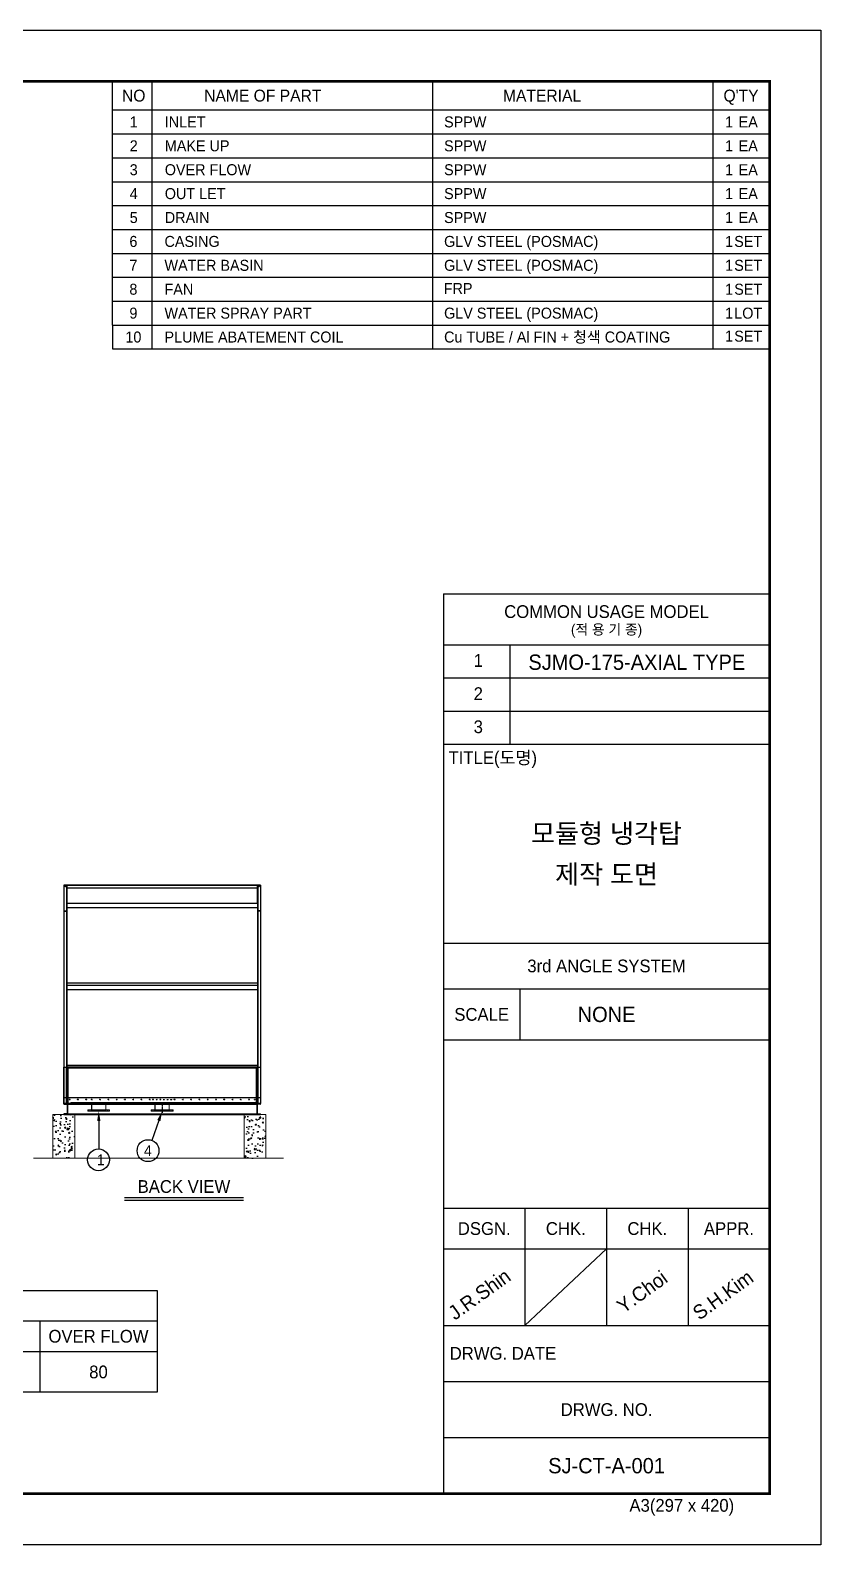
# Model space of a CAD drawing. Header units: millimetres. Extents: x 5017 to 34424, y 4875 to 25671.
# Drawn here: x 23570 to 34424, y 4875 to 25671 of the extents above; entities that cross this region are included whole.
import ezdxf
from ezdxf.enums import TextEntityAlignment as Align

# ---------------------------------------------------------------- set-up
doc = ezdxf.new("R2010")
doc.units = ezdxf.units.MM
doc.linetypes.add('CENTER', pattern=[2, 1.25, -0.25, 0.25, -0.25])
doc.linetypes.add('HIDDEN', pattern=[0.375, 0.25, -0.125])
for name, color, linetype in [('center', 1, 'CENTER'), ('SSL', 7, 'Continuous'), ('냉각탑', 4, 'Continuous'), ('냉각탑_box', 1, 'Continuous'), ('냉각탑_dim', 1, 'Continuous'), ('냉각탑_form', 1, 'Continuous'), ('냉각탑_text', 3, 'Continuous'), ('냉각탑_찬넬방진', 1, 'Continuous'), ('숨은선', 5, 'HIDDEN')]:
    doc.layers.add(name, color=color, linetype=linetype)
doc.styles.add('돋움', font='Dotum.ttf')
pattern_1 = [(50, (-856711.37, -419940.88), (182.18467, -15.939086), [19.05, -209.55]), (355, (-856711.37, -419940.88), (-35.24342, 191.056845), [15.24, -167.640584]), (100.451445, (-856696.19, -419942.2), (146.941247, 175.117752), [16.19001, -178.090245]), (46.1842, (-856711.37, -419890.08), (271.07904, -42.04233), [28.575, -314.325]), (96.635558, (-856688.78, -419893.58), (237.404134, 247.426125), [24.28502, -267.13561]), (351.18415, (-856711.37, -419890.08), (237.404134, 247.426125), [22.85997, -251.45973]), (21, (-856685.97, -419902.78), (151.614391, -102.265198), [19.05, -209.55]), (326, (-856685.97, -419902.78), (61.80203, 184.187966), [15.24, -167.64]), (71.451445, (-856673.33, -419911.3), (213.41642, 81.92277), [16.19001, -178.089938]), (37.5, (-856711.37, -419940.88), (3.0886033, 84.555039), [0, -165.608, 0, -170.18, 0, -168.275]), (7.5, (-856711.37, -419940.88), (66.8196625, 100.180575), [0, -97.028, 0, -161.798, 0, -64.135]), (327.5, (-856768.01, -419940.88), (135.590595, -5.728744), [0, -63.5, 0, -198.12, 0, -262.89]), (317.5, (-856793.41, -419940.88), (148.129181, 25.426491), [0, -82.55, 0, -131.572, 0, -186.69])]

# ---------------------------------------------------------------- blocks, each defined once
blk = doc.blocks.new('냉각탑form')
at = {"layer": 'Defpoints'}
blk.add_lwpolyline([(0, 297.07), (420.1, 297.07), (420.1, 0), (0, 0)], close=True, dxfattribs=at)
at = {"layer": '냉각탑_form'}
for p, q in [((346.08, 186.55), (346.08, 10)), ((346.08, 186.55), (410.1, 186.55)), ((346.08, 186.55), (410.1, 186.55)), ((346.08, 176.54), (410.1, 176.54)), ((359.09, 176.54), (359.09, 157.04)), ((346.08, 170.04), (410.1, 170.04)), ((346.08, 163.54), (410.1, 163.54)), ((346.08, 157.04), (410.1, 157.04)), ((346.08, 157.04), (410.1, 157.04)), ((346.08, 118.03), (410.1, 118.03)), ((346.08, 109.03), (410.1, 109.03)), ((361.09, 109.03), (361.09, 99.02)), ((346.08, 99.02), (410.1, 99.02)), ((346.08, 66.02), (410.1, 66.02)), ((362.09, 66.02), (362.09, 43.01)), ((378.09, 66.02), (378.09, 43.01)), ((394.1, 66.02), (394.1, 43.01)), ((346.08, 58.01), (410.1, 58.01)), ((378.09, 58.01), (362.09, 43.01)), ((346.08, 43.01), (410.1, 43.01)), ((346.08, 32.01), (410.1, 32.01)), ((346.08, 21.01), (410.1, 21.01))]:
    blk.add_line(p, q, dxfattribs=at)
at = {"layer": '냉각탑_form', "const_width": 0.5}
blk.add_lwpolyline([(10, 287.07), (10, 10), (410.1, 10), (410.1, 287.07)], close=True, dxfattribs=at)
at = {"layer": '냉각탑_form', "style": '돋움'}
for s, height, p in [('COMMON USAGE MODEL', 2.5006, (378.09, 183.04)), ('(적 용 기 종)', 2, (378.09, 179.54)), ('3rd ANGLE SYSTEM', 2.5006, (378.09, 113.53)), ('SCALE', 2.501, (353.59, 104.03)), ('DSGN.', 2.501, (354.09, 62.02)), ('CHK.', 2.501, (370.09, 62.02)), ('CHK.', 2.501, (386.09, 62.02)), ('APPR.', 2.501, (402.1, 62.02)), ('DRWG. NO.', 2.501, (378.09, 26.51))]:
    blk.add_text(s, height=height, dxfattribs=at).set_placement(p, align=Align.MIDDLE_CENTER)
for s, height, p in [('1', 2.5, (352.02, 172.2)), ('2', 2.5, (352.02, 165.7)), ('3', 2.5, (352.02, 159.2)), ('TITLE(도명)', 2.501, (347.09, 153.14)), ('DRWG. DATE', 2.501, (347.32, 36.29)), ('A3(297 x 420)', 2.5006, (382.58, 6.47))]:
    blk.add_text(s, height=height, dxfattribs=at).set_placement(p)
blk = doc.blocks.new('2')
for p, q in [((24030, 13933), (24030, 13578)), ((24030, 13933), (24068, 13933)), ((25885, 13933), (24030, 13933)), ((24030, 13933), (24030, 10933)), ((24068, 13933), (24068, 13578)), ((24070, 13683), (24070, 13933)), ((24070, 13933), (26691, 13933)), ((25885, 13933), (26730, 13933)), ((26691, 13895), (26691, 13933)), ((26691, 13683), (26691, 13933)), ((26693, 13933), (26693, 13578)), ((26731, 13933), (26693, 13933)), ((26730, 13933), (26730, 10933)), ((26731, 13933), (26731, 13578)), ((24030, 13578), (24068, 13578)), ((24030, 13576), (24030, 11434)), ((24030, 13576), (24068, 13576)), ((24068, 13576), (24068, 11434)), ((26731, 13578), (26693, 13578)), ((26693, 13576), (26693, 11434)), ((26731, 13576), (26693, 13576)), ((26731, 13576), (26731, 11434)), ((24070, 11462), (26691, 11462)), ((24070, 11462), (24070, 11434)), ((26691, 11462), (26691, 11434)), ((24030, 11434), (24068, 11434)), ((24030, 11433), (24030, 11103)), ((24030, 10933), (24030, 11433)), ((24030, 11433), (24068, 11433)), ((24068, 10933), (24068, 11433)), ((24070, 11434), (26691, 11434)), ((24070, 10933), (24070, 11433)), ((24070, 11433), (26691, 11433)), ((26690, 11433), (24070, 11433)), ((24070, 11433), (24070, 10933)), ((24084, 11433), (24084, 10933)), ((26677, 11419), (24084, 11419)), ((26677, 10933), (26677, 11433)), ((26690, 10933), (26690, 11433)), ((26691, 11433), (26691, 10933)), ((26693, 11434), (26731, 11434)), ((26693, 11433), (26731, 11433)), ((26693, 11433), (26693, 10933)), ((26731, 11433), (26731, 11103)), ((26730, 10933), (24030, 10933)), ((24030, 10933), (25885, 10933)), ((24070, 10933), (26690, 10933)), ((24084, 10935), (24129, 10935)), ((24129, 10947), (26677, 10947)), ((24129, 10947), (24129, 10933)), ((26730, 10933), (25885, 10933)), ((25885, 10933), (26730, 10933))]:
    blk.add_line(p, q)
at = {"color": 7}
for p, q in [((24030, 13933), (25885, 13933)), ((24030, 13933), (24030, 10933)), ((24072, 13933), (24072, 11013)), ((26688, 13891), (24072, 13891)), ((26730, 13933), (25885, 13933)), ((26688, 13933), (26688, 11013)), ((26730, 13933), (26730, 10933)), ((26730, 11013), (24030, 11013)), ((24030, 10933), (25885, 10933)), ((26730, 10933), (25885, 10933)), ((26730, 10933), (25885, 10933))]:
    blk.add_line(p, q, dxfattribs=at)
at = {"ltscale": 500}
for p, q in [((24068, 13683), (26693, 13683)), ((24068, 13623), (26693, 13623)), ((24068, 12589), (26693, 12589)), ((24068, 12559), (26693, 12559)), ((24068, 12499), (26693, 12499)), ((24030, 10933), (24360, 10933))]:
    blk.add_line(p, q, dxfattribs=at)
at = {"color": 7, "lineweight": 15}
for p, q in [((24360, 10848), (24510, 10848)), ((24360, 10848), (24360, 10828)), ((24360, 10828), (24510, 10828)), ((24368, 10828), (24368, 10848)), ((24386, 10828), (24386, 10848)), ((24386, 10828), (24386, 10848)), ((24389, 10828), (24389, 10848)), ((24406, 10828), (24406, 10848)), ((24406, 10828), (24406, 10848)), ((24411, 10848), (24411, 10828)), ((24412, 10933), (24412, 10848)), ((24412, 10848), (24412, 10833)), ((24412, 10833), (24510, 10833)), ((24414, 10933), (24414, 10833)), ((24434, 10828), (24434, 10848)), ((24434, 10828), (24434, 10848)), ((24455, 10828), (24455, 10848)), ((24455, 10828), (24455, 10848)), ((24500, 10828), (24500, 10848)), ((24500, 10828), (24500, 10848)), ((24510, 10848), (24660, 10848)), ((24510, 10833), (24608, 10833)), ((24510, 10833), (24607, 10833)), ((24510, 10828), (24660, 10828)), ((24521, 10828), (24521, 10848)), ((24521, 10828), (24521, 10848)), ((24566, 10828), (24566, 10848)), ((24566, 10828), (24566, 10848)), ((24587, 10828), (24587, 10848)), ((24587, 10828), (24587, 10848)), ((24607, 10933), (24607, 10833)), ((24608, 10933), (24608, 10848)), ((24608, 10848), (24608, 10833)), ((24609, 10848), (24609, 10828)), ((24614, 10828), (24614, 10848)), ((24614, 10828), (24614, 10848)), ((24632, 10828), (24632, 10848)), ((24635, 10828), (24635, 10848)), ((24635, 10828), (24635, 10848)), ((24652, 10828), (24652, 10848)), ((24660, 10848), (24660, 10828)), ((25380, 10848), (25230, 10848)), ((25230, 10848), (25230, 10828)), ((25380, 10828), (25230, 10828)), ((25238, 10828), (25238, 10848)), ((25256, 10828), (25256, 10848)), ((25256, 10828), (25256, 10848)), ((25259, 10828), (25259, 10848)), ((25276, 10828), (25276, 10848)), ((25276, 10828), (25276, 10848)), ((25281, 10848), (25281, 10828)), ((25282, 10933), (25282, 10848)), ((25282, 10848), (25282, 10833)), ((25380, 10833), (25282, 10833)), ((25284, 10933), (25284, 10833)), ((25380, 10833), (25284, 10833)), ((25304, 10828), (25304, 10848)), ((25304, 10828), (25304, 10848)), ((25325, 10828), (25325, 10848)), ((25325, 10828), (25325, 10848)), ((25370, 10828), (25370, 10848)), ((25370, 10828), (25370, 10848)), ((25530, 10848), (25380, 10848)), ((25478, 10833), (25380, 10833)), ((25530, 10828), (25380, 10828)), ((25391, 10828), (25391, 10848)), ((25391, 10828), (25391, 10848)), ((25436, 10828), (25436, 10848)), ((25436, 10828), (25436, 10848)), ((25457, 10828), (25457, 10848)), ((25457, 10828), (25457, 10848)), ((25477, 10933), (25477, 10833)), ((25478, 10933), (25478, 10848)), ((25478, 10848), (25478, 10833)), ((25479, 10848), (25479, 10828)), ((25484, 10828), (25484, 10848)), ((25484, 10828), (25484, 10848)), ((25502, 10828), (25502, 10848)), ((25505, 10828), (25505, 10848)), ((25505, 10828), (25505, 10848)), ((25522, 10828), (25522, 10848)), ((25530, 10848), (25530, 10828))]:
    blk.add_line(p, q, dxfattribs=at)
for centre, radius in [((24050, 13913), 3), ((26710, 13913), 3), ((24110, 10987), 4.09), ((24223, 10987), 4.09), ((24337, 10987), 4.09), ((24414, 10987), 4.09), ((24528, 10987), 4.09), ((24642, 10987), 4.09), ((24755, 10987), 4.09), ((24869, 10987), 4.09), ((24982, 10987), 4.09), ((25096, 10987), 4.09), ((25210, 10987), 4.09), ((25255, 10987), 4.09), ((25305, 10987), 4.09), ((25355, 10987), 4.09), ((25405, 10987), 4.09), ((25455, 10987), 4.09), ((25505, 10987), 4.09), ((25551, 10987), 4.09), ((25664, 10987), 4.09), ((25778, 10987), 4.09), ((25892, 10987), 4.09), ((26005, 10987), 4.09), ((26119, 10987), 4.09), ((26232, 10987), 4.09), ((26346, 10987), 4.09), ((26460, 10987), 4.09), ((26573, 10987), 4.09), ((26651, 10987), 4.09)]:
    blk.add_circle(centre, radius)
at = {"layer": 'center'}
for p, q in [((24117, 10987), (24102, 10987)), ((24110, 10995), (24110, 10980)), ((24231, 10987), (24216, 10987)), ((24223, 10995), (24223, 10980)), ((24345, 10987), (24329, 10987)), ((24337, 10995), (24337, 10980)), ((24422, 10987), (24407, 10987)), ((24414, 10995), (24414, 10980)), ((24536, 10987), (24520, 10987)), ((24528, 10995), (24528, 10980)), ((24649, 10987), (24634, 10987)), ((24642, 10995), (24642, 10980)), ((24763, 10987), (24747, 10987)), ((24755, 10995), (24755, 10980)), ((24877, 10987), (24861, 10987)), ((24869, 10995), (24869, 10980)), ((24990, 10987), (24975, 10987)), ((24982, 10995), (24982, 10980)), ((25104, 10987), (25088, 10987)), ((25096, 10995), (25096, 10980)), ((25217, 10987), (25202, 10987)), ((25210, 10995), (25210, 10980)), ((25263, 10987), (25247, 10987)), ((25255, 10995), (25255, 10980)), ((25313, 10987), (25297, 10987)), ((25305, 10995), (25305, 10980)), ((25363, 10987), (25347, 10987)), ((25355, 10995), (25355, 10980)), ((25380, 10933), (25380, 10807)), ((25397, 10987), (25413, 10987)), ((25405, 10995), (25405, 10980)), ((25447, 10987), (25463, 10987)), ((25455, 10995), (25455, 10980)), ((25497, 10987), (25513, 10987)), ((25505, 10995), (25505, 10980)), ((25558, 10987), (25543, 10987)), ((25551, 10995), (25551, 10980)), ((25672, 10987), (25657, 10987)), ((25664, 10995), (25664, 10980)), ((25786, 10987), (25770, 10987)), ((25778, 10995), (25778, 10980)), ((25899, 10987), (25884, 10987)), ((25892, 10995), (25892, 10980)), ((26013, 10987), (25997, 10987)), ((26005, 10995), (26005, 10980)), ((26127, 10987), (26111, 10987)), ((26119, 10995), (26119, 10980)), ((26240, 10987), (26225, 10987)), ((26232, 10995), (26232, 10980)), ((26354, 10987), (26338, 10987)), ((26346, 10995), (26346, 10980)), ((26467, 10987), (26452, 10987)), ((26460, 10995), (26460, 10980)), ((26581, 10987), (26566, 10987)), ((26573, 10995), (26573, 10980)), ((26658, 10987), (26643, 10987)), ((26651, 10995), (26651, 10980))]:
    blk.add_line(p, q, dxfattribs=at)
at = {"layer": 'SSL'}
for p, q in [((24458, 10933), (24262, 10933)), ((26401, 10933), (26730, 10933))]:
    blk.add_line(p, q, dxfattribs=at)
at = {"layer": '냉각탑'}
blk.add_line((24030, 10933), (26730, 10933), dxfattribs=at)
at = {"layer": '냉각탑_dim'}
for points in [[(24534, 10692), (24510, 10828), (24488, 10692)], [(25314, 10707), (25380, 10828), (25357, 10692)]]:
    blk.add_solid(points, dxfattribs=at)
at = {"layer": '냉각탑_찬넬방진', "ltscale": 150}
for p, q in [((24030, 10928), (24030, 10933)), ((24030, 10928), (24030, 10933)), ((24030, 10933), (24081, 10933)), ((24033, 10925), (24073, 10925)), ((24033, 10925), (24073, 10925)), ((24076, 10922), (24076, 10793)), ((24081, 10933), (24081, 10933)), ((24081, 10933), (26730, 10933)), ((24081, 10925), (24081, 10790)), ((24030, 10787), (24030, 10783)), ((24081, 10783), (24030, 10783)), ((24073, 10790), (24033, 10790))]:
    blk.add_line(p, q, dxfattribs=at)
at = {"layer": '냉각탑_찬넬방진', "ltscale": 30}
for p, q in [((24081, 10925), (26679, 10925)), ((26730, 10933), (26679, 10933)), ((26730, 10933), (26679, 10933)), ((26730, 10933), (26679, 10933)), ((26679, 10933), (26679, 10933)), ((26730, 10933), (26679, 10933)), ((26679, 10925), (26679, 10790)), ((26684, 10922), (26684, 10793)), ((26727, 10925), (26687, 10925)), ((26727, 10925), (26687, 10925)), ((26730, 10928), (26730, 10933)), ((26730, 10928), (26730, 10933)), ((24081, 10790), (26679, 10790)), ((24081, 10783), (26730, 10783)), ((26679, 10783), (26730, 10783)), ((26687, 10790), (26727, 10790)), ((26687, 10790), (26727, 10790)), ((26730, 10787), (26730, 10783))]:
    blk.add_line(p, q, dxfattribs=at)
blk.add_lwpolyline([(24030, 10787), (24030, 10783), (26730, 10783)], dxfattribs=at)
at = {"layer": '냉각탑_찬넬방진', "ltscale": 150}
for centre, start, end in [((24033, 10928), 180, 270), ((24033, 10928), 180, 270), ((24073, 10922), 0, 90), ((24073, 10922), 0, 90), ((24033, 10787), 90, 180), ((24073, 10793), 270, 0)]:
    blk.add_arc(centre, 3.08, start, end, dxfattribs=at)
at = {"layer": '냉각탑_찬넬방진', "ltscale": 30}
for centre, start, end in [((26687, 10922), 90, 180), ((26687, 10922), 90, 180), ((26727, 10928), 270, 0), ((26727, 10928), 270, 0), ((26687, 10793), 180, 270), ((26727, 10787), 0, 90)]:
    blk.add_arc(centre, 3.08, start, end, dxfattribs=at)
at = {"layer": '숨은선', "ltscale": 4, "elevation": 0}
for points in [[(24110, 13893, -0.005236), (24110, 13893, -0.005236)], [(26650, 13893, 0.005236), (26650, 13893, 0.005236)]]:
    blk.add_lwpolyline(points, format="xyb", dxfattribs=at)

msp = doc.modelspace()

# ---------------------------------------------------------------- hatches: boundary and pattern name
h = msp.add_hatch()
h.set_pattern_fill('AR-CONC', color=4)
h.set_pattern_definition(pattern_1)
h.paths.add_polyline_path([(24180.2, 10782.7), (23880.2, 10782.7), (23880.2, 10182.7), (24180.2, 10182.7)])
h = msp.add_hatch()
h.set_pattern_fill('AR-CONC', color=4)
h.set_pattern_definition(pattern_1)
h.paths.add_polyline_path([(26504.9, 10782.7), (26804.9, 10782.7), (26804.9, 10182.7), (26504.9, 10182.7)])

# ---------------------------------------------------------------- linework, layer by layer
at = {"lineweight": 5}
msp.add_line((23615.8, 10182.3), (27046.9, 10182.3), dxfattribs=at)
for points in [[(23880.2, 10182.7), (23880.2, 10782.7), (24180.2, 10782.7), (24180.2, 10182.7)], [(26804.9, 10182.7), (26804.9, 10782.7), (26504.9, 10782.7), (26504.9, 10182.7)]]:
    msp.add_lwpolyline(points, dxfattribs=at)
at = {"layer": '냉각탑_box'}
for p, q in [((25240.2, 24970.4), (25240.2, 21622.6)), ((29094.2, 24970.4), (29094.2, 21622.6)), ((32942.3, 24970.4), (32942.3, 21622.6)), ((24698.4, 24576.5), (33724.1, 24576.5)), ((24698.4, 24248.3), (33724.1, 24248.3)), ((24698.4, 23920.1), (33724.1, 23920.1)), ((24698.4, 23591.9), (33724.1, 23591.9)), ((24698.4, 23263.7), (33724.1, 23263.7)), ((24698.4, 22935.5), (33724.1, 22935.5)), ((24698.4, 22607.3), (33724.1, 22607.3)), ((24698.4, 22279.1), (33724.1, 22279.1)), ((24698.4, 21950.9), (33724.1, 21950.9)), ((24698.4, 21622.6), (33724.1, 21622.6)), ((24698.4, 21622.6), (33724.1, 21622.6)), ((24698.4, 21622.6), (24698.4, 21294.6)), ((25240.2, 21622.6), (25240.2, 21294.6)), ((29094.2, 21622.6), (29094.2, 21294.6)), ((32942.3, 21622.6), (32942.3, 21294.6)), ((24698.4, 21294.6), (33724.1, 21294.6)), ((24863.5, 9642.1), (26496.8, 9642.1)), ((24863.5, 9607.1), (26496.8, 9607.1)), ((19921.6, 7948.1), (25311.6, 7948.1)), ((19921.6, 7948.1), (25311.6, 7948.1)), ((23701.6, 7948.1), (23701.6, 6968.1)), ((23701.6, 7948.1), (23701.6, 6968.1)), ((10261.6, 7528.1), (25311.6, 7528.1)), ((10261.6, 7528.1), (25311.6, 7528.1))]:
    msp.add_line(p, q, dxfattribs=at)
msp.add_lwpolyline([(24698.4, 21622.6), (24698.4, 24970.4), (33724.1, 24970.4), (33724.1, 20638)], dxfattribs=at)
msp.add_lwpolyline([(10261.6, 8368.1), (25311.6, 8368.1), (25311.6, 6968.1), (10261.6, 6968.1)], close=True, dxfattribs=at)
msp.add_lwpolyline([(10261.6, 8368.1), (25311.6, 8368.1), (25311.6, 6968.1), (10261.6, 6968.1)], close=True, dxfattribs=at)
at = {"layer": '냉각탑_dim', "linetype": 'ByBlock', "lineweight": -2}
for points in [[(24511.1, 10691.8), (24513.5, 10310)], [(25335.3, 10699.4), (25239.4, 10426.7)]]:
    msp.add_lwpolyline(points, dxfattribs=at)
for centre in [(25187.2, 10286), (24506.4, 10160.2)]:
    msp.add_circle(centre, 150, dxfattribs=at)

# ---------------------------------------------------------------- block references
msp.add_blockref('2', (0, 0))
at = {"layer": '냉각탑_form', "xscale": 70, "yscale": 70, "zscale": 70}
msp.add_blockref('냉각탑form', (5017.1, 4875.5), dxfattribs=at)

# ---------------------------------------------------------------- texts
at = {"layer": '냉각탑_text', "style": '돋움'}
for s, height, p in [('NO', 164.11, (24990.5, 24773.5)), ('NAME OF PART', 164.106, (26762.8, 24773.5)), ('MATERIAL', 164.11, (30597.9, 24773.5)), ("Q'TY", 164.11, (33330.3, 24773.5)), ('1', 151, (24990.5, 24412.4)), ('1', 151, (33166.2, 24412.4)), ('EA', 150.98, (33428.8, 24412.4)), ('2', 151, (24990.5, 24084.2)), ('1', 151, (33166.2, 24084.2)), ('EA', 150.98, (33428.8, 24084.2)), ('3', 151, (24990.5, 23756)), ('1', 151, (33166.2, 23756)), ('EA', 150.98, (33428.8, 23756)), ('4', 151, (24990.5, 23427.8)), ('1', 151, (33166.2, 23427.8)), ('EA', 150.98, (33428.8, 23427.8)), ('5', 151, (24990.5, 23099.6)), ('1', 151, (33166.2, 23099.6)), ('EA', 150.98, (33428.8, 23099.6)), ('6', 151, (24986.2, 22771.4)), ('1', 151, (33166.2, 22771.4)), ('SET', 150.98, (33428.8, 22771.4)), ('7', 151, (24986.2, 22443.2)), ('1', 151, (33166.2, 22443.2)), ('SET', 150.98, (33428.8, 22443.2)), ('8', 151, (24986.2, 22115)), ('1', 151, (33166.2, 22115)), ('SET', 150.98, (33428.8, 22115)), ('9', 151, (24986.2, 21786.7)), ('1', 151, (33166.2, 21786.7)), ('LOT', 150.98, (33428.8, 21786.7)), ('10', 150.98, (24986.2, 21458.7)), ('1', 151, (33166.2, 21472.6)), ('SET', 150.98, (33428.8, 21470.3)), ('SJMO-175-AXIAL TYPE', 210.051, (31899.2, 16993.7)), ('모듈형 냉각탑', 262.5, (31483.6, 14642.5)), ('제작 도면', 262.5, (31483.6, 14082.5)), ('NONE', 210.05, (31483.6, 12157.3)), ('1', 150, (24539, 10160.2)), ('4', 150, (25185.4, 10286.2)), ('BACK VIEW', 175, (25680.2, 9793.8)), ('OVER FLOW', 175, (24506.6, 7738.1)), ('OVER FLOW', 175, (24506.6, 7738.1)), ('80', 175, (24506.6, 7248.1)), ('SJ-CT-A-001', 210.051, (31483.6, 5960.7))]:
    msp.add_text(s, height=height, dxfattribs=at).set_placement(p, align=Align.MIDDLE_CENTER)
for s, height, p in [('INLET ', 150.98, (25417.2, 24412.4)), ('SPPW', 150.98, (29252.2, 24412.4)), ('MAKE UP', 150.98, (25417.2, 24084.2)), ('SPPW', 150.98, (29252.2, 24084.2)), ('OVER FLOW', 150.98, (25417.2, 23756)), ('SPPW', 150.98, (29252.2, 23756)), ('OUT LET ', 150.98, (25417.2, 23427.8)), ('SPPW', 150.98, (29252.2, 23427.8)), ('DRAIN', 150.98, (25417.2, 23099.6)), ('SPPW', 150.98, (29252.2, 23099.6)), ('CASING', 150.98, (25412.9, 22771.4)), ('GLV STEEL (POSMAC)', 150.977, (29252.2, 22771.4)), ('WATER BASIN', 150.977, (25412.9, 22443.2)), ('GLV STEEL (POSMAC)', 150.977, (29252.2, 22443.2)), ('FAN', 150.98, (25412.9, 22115)), ('FRP', 150.98, (29247.9, 22125.1)), ('WATER SPRAY PART', 150.977, (25412.9, 21786.7)), ('GLV STEEL (POSMAC)', 150.977, (29252.2, 21786.7)), ('PLUME ABATEMENT COIL', 150.977, (25412.9, 21458.7)), ('Cu TUBE / Al FIN + 청색 COATING', 150.977, (29252.2, 21458.7))]:
    msp.add_text(s, height=height, dxfattribs=at).set_placement(p, align=Align.MIDDLE_LEFT)
for s, p in [('J.R.Shin', (29401.4, 7950.3)), ('Y.Choi', (31716.7, 8043.7)), ('S.H.Kim', (32757.9, 7950.3))]:
    msp.add_text(s, height=196.05, rotation=35.81856, dxfattribs=at).set_placement(p)

doc.saveas('drawing.dxf')
